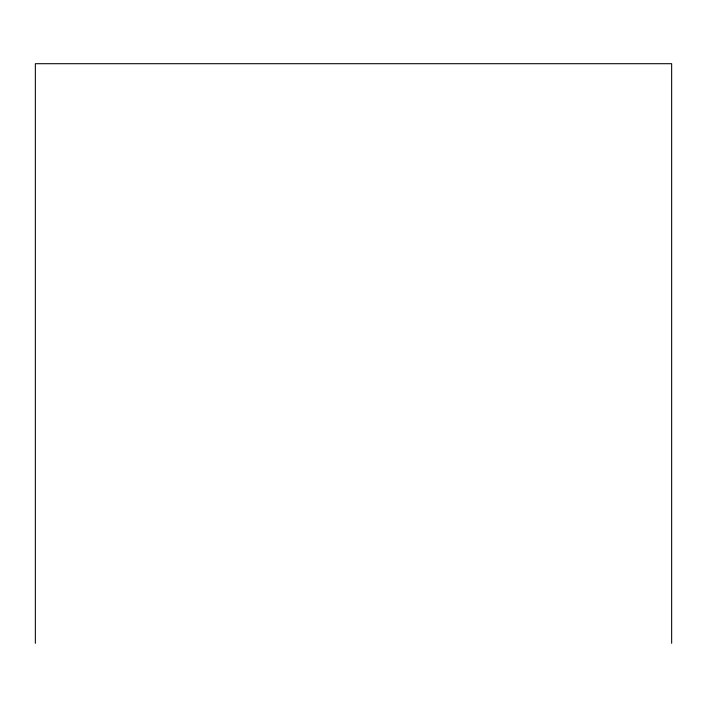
<?xml version="1.0" encoding="UTF-8"?>
<svg xmlns="http://www.w3.org/2000/svg" width="707" height="707" viewBox="0 0 707 707"><rect width="100%" height="100%" fill="white"/><g stroke="black" fill="none" stroke-linecap="round" stroke-linejoin="round"><path stroke-width="1.06" d="M671.65 643.299L671.65 63.701L35.35 63.701L35.35 643.299"/></g></svg>
